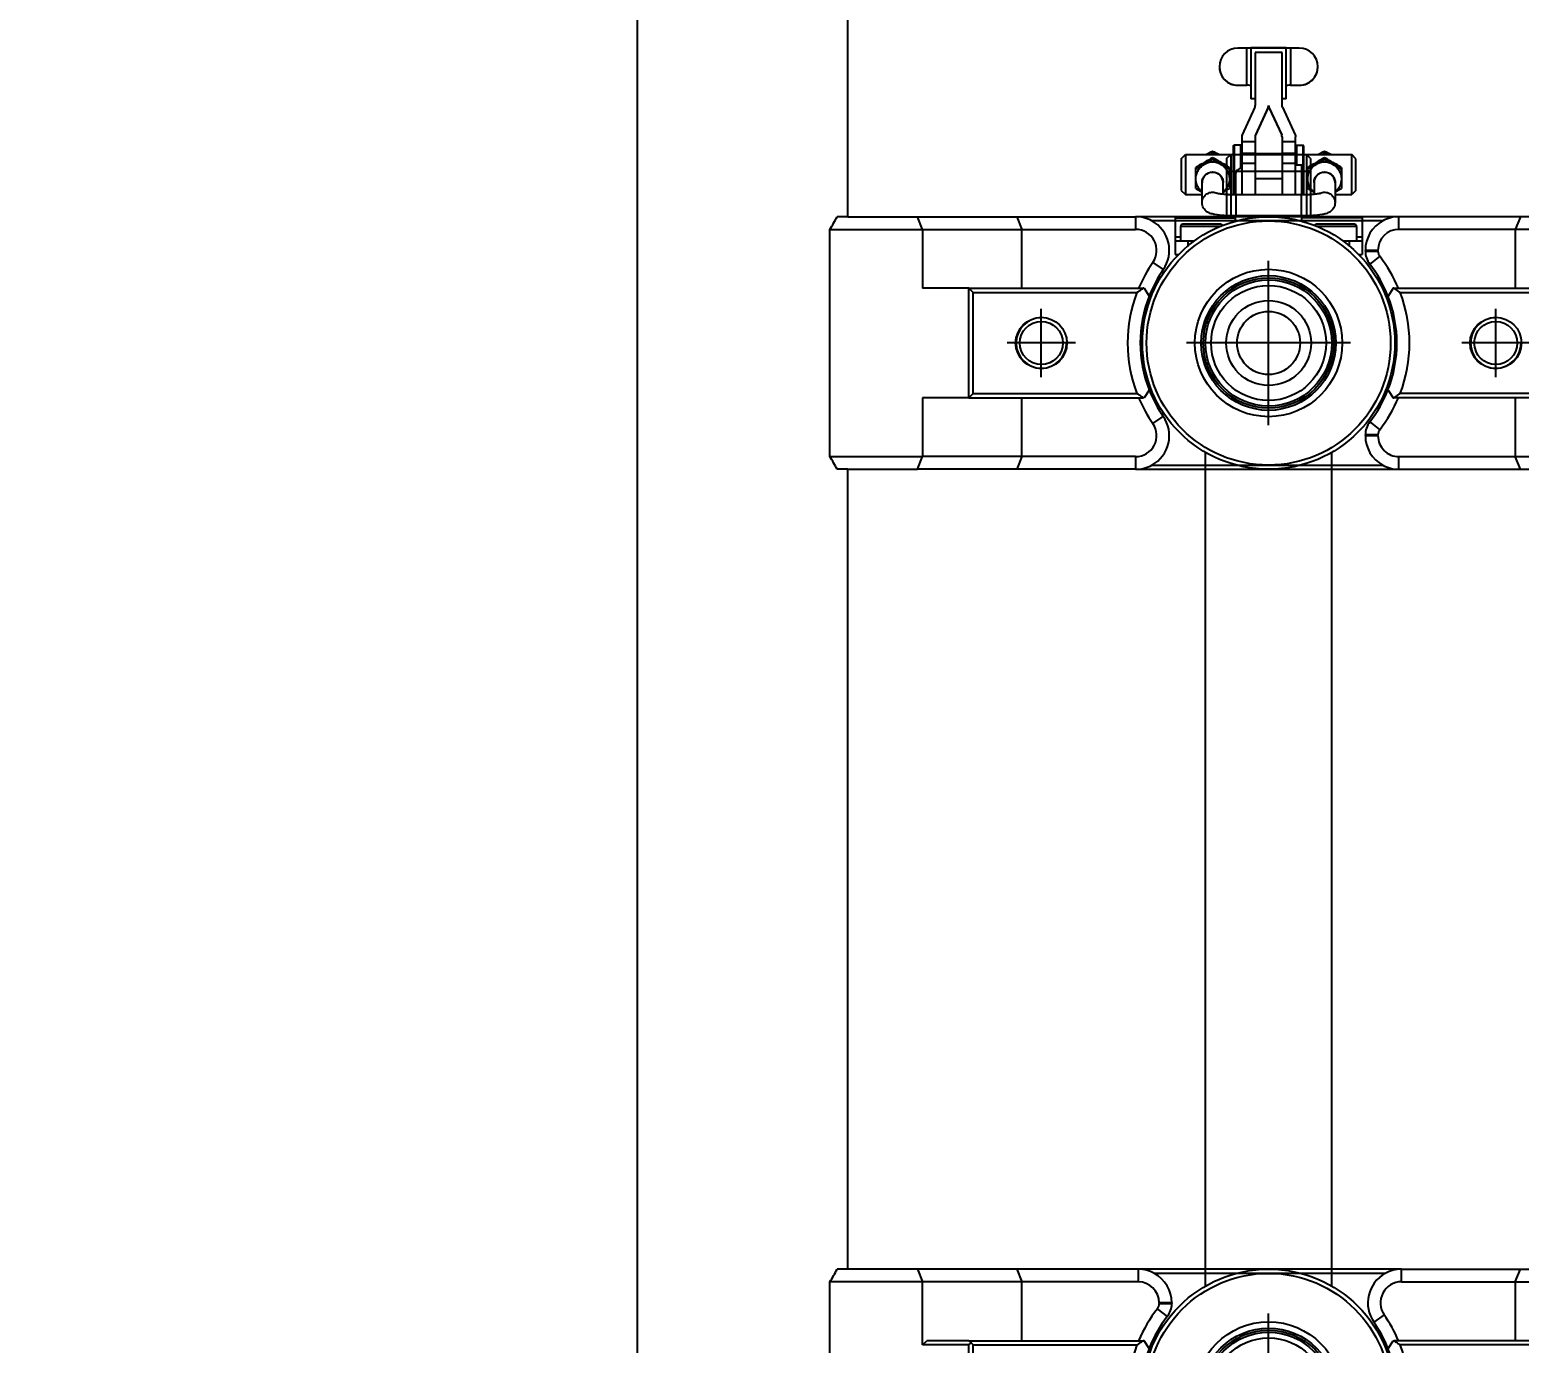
# Model space of a CAD drawing. Header units: millimetres. Extents: x -73584 to -37571, y -61249 to -50748.
# Drawn here: x -54828.7 to -54474.7, y -57384.5 to -57072.5 of the extents above; entities that cross this region are included whole.
import ezdxf

# ---------------------------------------------------------------- set-up
doc = ezdxf.new("R2010")
doc.units = ezdxf.units.MM
doc.header["$LTSCALE"] = 200
doc.header["$PDSIZE"] = -1
doc.linetypes.add('DOT_CENTER', pattern=[14, 12, -1, 0, -1])
doc.layers.add('1', color=7, linetype='Continuous')
doc.layers.add('DIM', color=3, linetype='Continuous')
doc.styles.add('TSSD_Dimension', font='tssdeng.shx', dxfattribs={"width": 0.7, "bigfont": 'hztxt.shx'})
doc.dimstyles.new('TSSD_20_20', dxfattribs={"dimtxt": 60, "dimasz": 20, "dimexe": 20, "dimexo": 50, "dimgap": 20, "dimtad": 1, "dimdec": 0, "dimzin": 0, "dimdsep": 46, "dimtxsty": 'TSSD_Dimension', "dimblk": 'ARCHTICK', "dimcen": 0, "dimdle": 20, "dimclrt": 7, "dimadec": 0, "dimazin": 0, "dimtfac": 1, "dimtdec": 0, "dimtix": 1, "dimtmove": 2, "dimatfit": 3, "dimfxl": 1, "dimtolj": 1, "dimtzin": 0, "dimarcsym": 0})

# ---------------------------------------------------------------- blocks, each defined once
blk = doc.blocks.new('23-D0469-A_CLAMP-HOOK_Absen-M2_9__100', base_point=(214.5, -493.66))
at = {"color": 7, "linetype": 'Continuous'}
for p, q in [((215.5, -473.66), (214.5, -474.66)), ((215.5, -473.66), (218.5, -473.66)), ((218.5, -473.66), (229.3, -473.66)), ((214.5, -474.66), (218.5, -474.66)), ((214.5, -492.66), (214.5, -474.66)), ((218.5, -474.66), (229.3, -474.66)), ((215.5, -493.66), (214.5, -492.66)), ((214.5, -492.66), (218.5, -492.66)), ((215.5, -493.66), (218.5, -493.66)), ((218.5, -492.66), (229.3, -492.66)), ((218.5, -493.66), (229.3, -493.66))]:
    blk.add_line(p, q, dxfattribs=at)
at = {"color": 140, "linetype": 'Continuous'}
for p, q in [((218.5, -473.66), (218.5, -474.66)), ((218.5, -492.66), (218.5, -474.66)), ((218.5, -493.66), (218.5, -492.66))]:
    blk.add_line(p, q, dxfattribs=at)
blk = doc.blocks.new('PH_23-CLAMP-HOOK_2__101', base_point=(214.5, -493.66))
blk.add_blockref('23-D0469-A_CLAMP-HOOK_Absen-M2_9__100', (214.5, -493.66))
blk = doc.blocks.new('23-D0475-B_SHIP_OUTRIGGER_STACKING_Absen__154', base_point=(479.3, -587.94))
at = {"color": 7, "linetype": 'Continuous'}
for p, q in [((479.3, -383.66), (479.3, -381.11)), ((482.3, -379.37), (482.3, -401.44)), ((482.3, -379.37), (536.3, -379.37)), ((536.3, -379.37), (536.3, -401.44)), ((539.3, -383.66), (539.3, -381.11)), ((479.3, -383.66), (479.3, -400.2)), ((539.3, -383.66), (539.3, -400.2)), ((479.3, -400.2), (482.3, -401.44)), ((479.3, -423.8), (479.3, -400.2)), ((482.3, -425.04), (482.3, -401.44)), ((496.3, -401.44), (482.3, -401.44)), ((496.3, -412.46), (496.3, -401.44)), ((536.3, -401.44), (522.3, -401.44)), ((522.3, -412.46), (522.3, -401.44)), ((536.3, -401.44), (539.3, -400.2)), ((536.3, -401.44), (536.3, -425.04)), ((539.3, -400.2), (539.3, -423.8)), ((496.3, -412.46), (496.3, -425.04)), ((496.3, -412.46), (497.3, -413.46)), ((496.3, -412.46), (522.3, -412.46)), ((497.3, -413.46), (497.3, -452.38)), ((497.3, -413.46), (521.3, -413.46)), ((522.3, -412.46), (521.3, -413.46)), ((521.3, -413.46), (521.3, -452.38)), ((522.3, -412.46), (522.3, -425.04)), ((479.3, -452.06), (479.3, -423.8)), ((482.3, -425.04), (479.3, -423.8)), ((539.3, -423.8), (536.3, -425.04)), ((539.3, -423.8), (539.3, -452.06)), ((482.3, -452.06), (482.3, -425.04)), ((482.3, -425.04), (496.3, -425.04)), ((496.3, -425.04), (496.3, -452.78)), ((522.3, -425.04), (522.3, -452.78)), ((522.3, -425.04), (536.3, -425.04)), ((536.3, -425.04), (536.3, -452.06)), ((479.3, -452.06), (479.3, -514.66)), ((496.3, -452.78), (496.3, -453.87)), ((522.3, -452.78), (522.3, -453.87)), ((539.3, -514.66), (539.3, -452.06)), ((480.3, -455.93), (480.3, -510.78)), ((496.3, -454.07), (496.3, -453.87)), ((498.14, -455.27), (496.3, -454.07)), ((522.3, -454.07), (520.47, -455.27)), ((522.3, -454.07), (522.3, -453.87)), ((538.3, -510.78), (538.3, -455.93)), ((487.3, -506.66), (487.48, -506.66)), ((487.3, -509.66), (487.48, -509.66)), ((531.13, -506.66), (531.3, -506.66)), ((531.13, -509.66), (531.3, -509.66)), ((498.14, -512.04), (496.3, -513.25)), ((522.3, -513.25), (520.47, -512.04)), ((479.3, -514.66), (479.3, -543.52)), ((482.3, -514.66), (482.3, -542.27)), ((496.3, -513.25), (496.3, -513.44)), ((496.3, -514.53), (496.3, -513.44)), ((496.3, -542.27), (496.3, -514.53)), ((497.3, -553.86), (497.3, -514.93)), ((521.3, -514.93), (521.3, -553.86)), ((522.3, -513.44), (522.3, -513.25)), ((522.3, -513.44), (522.3, -514.53)), ((522.3, -514.53), (522.3, -542.27)), ((536.3, -542.27), (536.3, -514.66)), ((539.3, -543.52), (539.3, -514.66)), ((479.3, -543.52), (482.3, -542.27)), ((479.3, -543.52), (479.3, -567.12)), ((482.3, -542.27), (482.3, -565.87)), ((496.3, -542.27), (482.3, -542.27)), ((496.3, -554.86), (496.3, -542.27)), ((536.3, -542.27), (522.3, -542.27)), ((522.3, -542.27), (522.3, -554.86)), ((539.3, -543.52), (536.3, -542.27)), ((536.3, -565.87), (536.3, -542.27)), ((539.3, -567.12), (539.3, -543.52)), ((496.3, -554.86), (496.8, -554.36)), ((496.3, -554.86), (496.3, -564.87)), ((497.3, -553.86), (496.8, -554.36)), ((497.3, -554.86), (496.8, -554.36)), ((521.3, -553.86), (497.3, -553.86)), ((521.3, -554.86), (497.3, -554.86)), ((497.3, -554.86), (497.3, -565.87)), ((521.8, -554.36), (521.3, -553.86)), ((521.8, -554.36), (521.3, -554.86)), ((521.3, -565.87), (521.3, -554.86)), ((521.8, -554.36), (522.3, -554.86)), ((522.3, -564.87), (522.3, -554.86)), ((479.3, -567.12), (482.3, -565.87)), ((482.3, -565.87), (482.3, -587.94)), ((497.3, -565.87), (482.3, -565.87)), ((497.3, -565.87), (496.3, -564.87)), ((522.3, -564.87), (521.3, -565.87)), ((536.3, -565.87), (521.3, -565.87)), ((536.3, -565.87), (536.3, -587.94)), ((536.3, -565.87), (539.3, -567.12)), ((479.3, -567.12), (479.3, -583.66)), ((539.3, -567.12), (539.3, -583.66)), ((479.3, -583.66), (479.3, -586.21)), ((539.3, -583.66), (539.3, -586.21)), ((536.3, -587.94), (482.3, -587.94))]:
    blk.add_line(p, q, dxfattribs=at)
at = {"color": 140, "linetype": 'Continuous'}
for p, q in [((482.3, -452.06), (479.3, -452.06)), ((539.3, -452.06), (536.3, -452.06)), ((490.16, -456.16), (491.88, -458.63)), ((528.45, -456.16), (526.73, -458.63)), ((487.3, -506.66), (487.3, -509.66)), ((487.48, -509.66), (487.48, -506.66)), ((490.56, -507.71), (488.71, -510.08)), ((529.9, -510.08), (528.05, -507.71)), ((531.13, -506.66), (531.13, -509.66)), ((531.3, -509.66), (531.3, -506.66)), ((479.3, -514.66), (482.3, -514.66)), ((536.3, -514.66), (539.3, -514.66))]:
    blk.add_line(p, q, dxfattribs=at)
at = {"color": 7, "linetype": 'Continuous'}
for centre, radius in [((509.3, -429.66), 6.1), ((509.3, -429.66), 5.1), ((509.3, -483.66), 17.5), ((509.3, -483.66), 15.5), ((509.3, -537.66), 6.1), ((509.3, -537.66), 5.1)]:
    blk.add_circle(centre, radius, dxfattribs=at)
for centre, radius, start, end in [((468.3, -358.66), 25, 296.1039, 304.0558), ((550.3, -358.66), 25, 235.9442, 243.8961), ((487.3, -452.06), 8, 180, 208.955), ((487.3, -452.06), 5, 180, 304.8499), ((509.3, -483.66), 33.5, 112.8338, 124.8499), ((509.3, -483.66), 33.5, 69.0098, 110.9902), ((509.3, -483.66), 33.5, 55.1501, 67.1662), ((531.3, -452.06), 5, 235.1501, 0), ((531.3, -452.06), 8, 331.045, 0), ((487.3, -452.06), 8, 208.955, 304.8499), ((509.3, -483.66), 30.5, 111.4707, 124.8499), ((509.3, -483.66), 30.5, 68.5293, 111.4707), ((509.3, -483.66), 30.5, 55.1501, 68.5293), ((531.3, -452.06), 8, 235.1501, 331.045), ((487.3, -514.66), 8, 90, 151.045), ((487.3, -514.66), 5, 90, 180), ((487.48, -511.66), 5, 52.0672, 90), ((487.48, -511.66), 2, 52.0672, 90), ((509.3, -483.66), 30.5, 232.0672, 248.5293), ((509.3, -483.66), 30.5, 291.4707, 307.9328), ((531.13, -511.66), 5, 90, 127.9328), ((531.13, -511.66), 2, 90, 127.9328), ((531.3, -514.66), 8, 28.955, 90), ((531.3, -514.66), 5, 0, 90), ((487.3, -514.66), 8, 151.045, 180), ((509.3, -483.66), 33.5, 232.0672, 247.1662), ((509.3, -483.66), 30.5, 248.5293, 291.4707), ((509.3, -483.66), 33.5, 292.8338, 307.9328), ((531.3, -514.66), 8, 0, 28.955), ((509.3, -483.66), 33.5, 249.0098, 290.9902), ((468.3, -608.66), 25, 55.9442, 63.8961), ((550.3, -608.66), 25, 116.1039, 124.0558)]:
    blk.add_arc(centre, radius, start, end, dxfattribs=at)
for points in [[(496.3, -453.87), (496.55, -453.5), (496.8, -453.12), (497.05, -452.75), (497.3, -452.38)], [(521.3, -452.38), (521.56, -452.75), (521.81, -453.12), (522.06, -453.49), (522.3, -453.87)], [(497.3, -514.93), (497.05, -514.56), (496.8, -514.19), (496.55, -513.82), (496.3, -513.44)], [(522.3, -513.44), (522.06, -513.82), (521.81, -514.19), (521.56, -514.56), (521.3, -514.93)]]:
    blk.add_spline(points, degree=3, dxfattribs=at)
at = {"layer": '1', "color": 1, "linetype": 'DOT_CENTER'}
for p, q in [((509.3, -421.56), (509.3, -437.76)), ((517.4, -429.66), (501.2, -429.66)), ((509.3, -464.16), (509.3, -503.16)), ((528.8, -483.66), (489.8, -483.66)), ((509.3, -529.56), (509.3, -545.76)), ((517.4, -537.66), (501.2, -537.66))]:
    blk.add_line(p, q, dxfattribs=at)
at = {"layer": '1', "color": 2, "linetype": 'Continuous'}
for centre in [(509.3, -429.66), (509.3, -537.66)]:
    blk.add_arc(centre, 6, 180, 90, dxfattribs=at)
blk = doc.blocks.new('23-D0475-B_SHIP_OUTRIGGER_STACKING_Absen_2__155', base_point=(229.3, -587.94))
at = {"color": 7, "linetype": 'Continuous'}
for p, q in [((229.3, -383.66), (229.3, -381.11)), ((232.3, -379.37), (286.3, -379.37)), ((232.3, -401.44), (232.3, -379.37)), ((286.3, -401.44), (286.3, -379.37)), ((289.3, -383.66), (289.3, -381.11)), ((229.3, -400.2), (229.3, -383.66)), ((289.3, -400.2), (289.3, -383.66)), ((232.3, -401.44), (229.3, -400.2)), ((229.3, -400.2), (229.3, -423.8)), ((232.3, -401.44), (247.3, -401.44)), ((232.3, -401.44), (232.3, -425.04)), ((246.3, -402.44), (247.3, -401.44)), ((246.3, -402.44), (246.3, -412.46)), ((247.3, -401.44), (247.3, -412.46)), ((271.3, -401.44), (272.3, -402.44)), ((271.3, -412.46), (271.3, -401.44)), ((271.3, -401.44), (286.3, -401.44)), ((272.3, -412.46), (272.3, -402.44)), ((289.3, -400.2), (286.3, -401.44)), ((286.3, -425.04), (286.3, -401.44)), ((289.3, -423.8), (289.3, -400.2)), ((246.8, -412.96), (246.3, -412.46)), ((246.3, -425.04), (246.3, -412.46)), ((246.8, -412.96), (247.3, -412.46)), ((246.8, -412.96), (247.3, -413.46)), ((247.3, -412.46), (271.3, -412.46)), ((247.3, -413.46), (271.3, -413.46)), ((247.3, -452.38), (247.3, -413.46)), ((271.3, -412.46), (271.8, -412.96)), ((271.3, -413.46), (271.8, -412.96)), ((271.3, -413.46), (271.3, -452.38)), ((272.3, -412.46), (271.8, -412.96)), ((272.3, -412.46), (272.3, -425.04)), ((229.3, -423.8), (229.3, -452.66)), ((229.3, -423.8), (232.3, -425.04)), ((289.3, -423.8), (286.3, -425.04)), ((289.3, -452.66), (289.3, -423.8)), ((232.3, -425.04), (232.3, -452.66)), ((232.3, -425.04), (246.3, -425.04)), ((246.3, -452.78), (246.3, -425.04)), ((272.3, -425.04), (272.3, -452.78)), ((272.3, -425.04), (286.3, -425.04)), ((286.3, -452.66), (286.3, -425.04)), ((229.3, -452.66), (229.3, -515.25)), ((246.3, -453.87), (246.3, -452.78)), ((272.3, -452.78), (272.3, -453.87)), ((289.3, -515.25), (289.3, -452.66)), ((230.3, -456.53), (230.3, -511.38)), ((246.3, -453.87), (246.3, -454.07)), ((246.3, -454.07), (248.14, -455.27)), ((270.47, -455.27), (272.3, -454.07)), ((272.3, -454.07), (272.3, -453.87)), ((288.3, -511.38), (288.3, -456.53)), ((237.48, -457.66), (237.3, -457.66)), ((281.3, -457.66), (281.13, -457.66)), ((237.48, -460.66), (237.3, -460.66)), ((281.3, -460.66), (281.13, -460.66)), ((246.3, -513.25), (248.14, -512.04)), ((270.47, -512.04), (272.3, -513.25)), ((229.3, -543.52), (229.3, -515.25)), ((232.3, -542.27), (232.3, -515.25)), ((246.3, -513.25), (246.3, -513.44)), ((246.3, -514.53), (246.3, -513.44)), ((246.3, -542.27), (246.3, -514.53)), ((247.3, -553.86), (247.3, -514.93)), ((271.3, -553.86), (271.3, -514.93)), ((272.3, -513.25), (272.3, -513.44)), ((272.3, -514.53), (272.3, -513.44)), ((272.3, -542.27), (272.3, -514.53)), ((286.3, -515.25), (286.3, -542.27)), ((289.3, -515.25), (289.3, -543.52)), ((229.3, -543.52), (232.3, -542.27)), ((229.3, -567.12), (229.3, -543.52)), ((246.3, -542.27), (232.3, -542.27)), ((232.3, -565.87), (232.3, -542.27)), ((246.3, -554.86), (246.3, -542.27)), ((272.3, -554.86), (272.3, -542.27)), ((286.3, -542.27), (272.3, -542.27)), ((286.3, -542.27), (289.3, -543.52)), ((286.3, -542.27), (286.3, -565.87)), ((289.3, -543.52), (289.3, -567.12)), ((246.3, -554.86), (247.3, -553.86)), ((272.3, -554.86), (246.3, -554.86)), ((246.3, -554.86), (246.3, -565.87)), ((271.3, -553.86), (247.3, -553.86)), ((272.3, -554.86), (271.3, -553.86)), ((272.3, -554.86), (272.3, -565.87)), ((232.3, -565.87), (229.3, -567.12)), ((232.3, -565.87), (246.3, -565.87)), ((232.3, -587.94), (232.3, -565.87)), ((272.3, -565.87), (286.3, -565.87)), ((289.3, -567.12), (286.3, -565.87)), ((286.3, -587.94), (286.3, -565.87)), ((229.3, -583.66), (229.3, -567.12)), ((289.3, -583.66), (289.3, -567.12)), ((229.3, -583.66), (229.3, -586.21)), ((289.3, -583.66), (289.3, -586.21)), ((286.3, -587.94), (232.3, -587.94))]:
    blk.add_line(p, q, dxfattribs=at)
at = {"color": 140, "linetype": 'Continuous'}
for p, q in [((232.3, -452.66), (229.3, -452.66)), ((289.3, -452.66), (286.3, -452.66)), ((237.3, -457.66), (237.3, -460.66)), ((237.48, -460.66), (237.48, -457.66)), ((238.71, -457.23), (240.56, -459.6)), ((278.05, -459.6), (279.9, -457.23)), ((281.13, -457.66), (281.13, -460.66)), ((281.3, -460.66), (281.3, -457.66)), ((240.16, -511.15), (241.88, -508.69)), ((278.45, -511.15), (276.73, -508.69)), ((229.3, -515.25), (232.3, -515.25)), ((286.3, -515.25), (289.3, -515.25))]:
    blk.add_line(p, q, dxfattribs=at)
at = {"color": 7, "linetype": 'Continuous'}
for centre, radius in [((259.3, -429.66), 6.1), ((259.3, -429.66), 5.1), ((259.3, -483.66), 17.5), ((259.3, -483.66), 15.5), ((259.3, -537.66), 6.1), ((259.3, -537.66), 5.1)]:
    blk.add_circle(centre, radius, dxfattribs=at)
for centre, radius, start, end in [((218.3, -358.66), 25, 296.1039, 304.0558), ((300.3, -358.66), 25, 235.9442, 243.8961), ((237.3, -452.66), 8, 180, 208.955), ((237.3, -452.66), 5, 180, 270), ((259.3, -483.66), 33.5, 112.8338, 127.9328), ((259.3, -483.66), 33.5, 69.0098, 110.9902), ((259.3, -483.66), 33.5, 52.0672, 67.1662), ((281.3, -452.66), 5, 270, 0), ((281.3, -452.66), 8, 331.045, 0), ((237.3, -452.66), 8, 208.955, 270), ((259.3, -483.66), 30.5, 111.4707, 127.9328), ((259.3, -483.66), 30.5, 68.5293, 111.4707), ((259.3, -483.66), 30.5, 52.0672, 68.5293), ((281.3, -452.66), 8, 270, 331.045), ((237.48, -455.66), 2, 270, 307.9328), ((237.48, -455.66), 5, 270, 307.9328), ((281.13, -455.66), 5, 232.0672, 270), ((281.13, -455.66), 2, 232.0672, 270), ((237.3, -515.25), 8, 55.1501, 151.045), ((259.3, -483.66), 30.5, 235.1501, 248.5293), ((259.3, -483.66), 30.5, 291.4707, 304.8499), ((281.3, -515.25), 8, 28.955, 124.8499), ((237.3, -515.25), 8, 151.045, 180), ((237.3, -515.25), 5, 55.1501, 180), ((259.3, -483.66), 33.5, 235.1501, 247.1662), ((259.3, -483.66), 30.5, 248.5293, 291.4707), ((259.3, -483.66), 33.5, 292.8338, 304.8499), ((281.3, -515.25), 5, 0, 124.8499), ((281.3, -515.25), 8, 0, 28.955), ((259.3, -483.66), 33.5, 249.0098, 290.9902), ((218.3, -608.66), 25, 55.9442, 63.8961), ((300.3, -608.66), 25, 116.1039, 124.0558)]:
    blk.add_arc(centre, radius, start, end, dxfattribs=at)
for points in [[(246.3, -453.87), (246.55, -453.5), (246.8, -453.12), (247.05, -452.75), (247.3, -452.38)], [(271.3, -452.38), (271.56, -452.75), (271.81, -453.12), (272.06, -453.5), (272.3, -453.87)], [(247.3, -514.93), (247.05, -514.56), (246.8, -514.19), (246.55, -513.82), (246.3, -513.44)], [(272.3, -513.44), (272.06, -513.82), (271.81, -514.19), (271.56, -514.56), (271.3, -514.93)]]:
    blk.add_spline(points, degree=3, dxfattribs=at)
at = {"layer": '1', "color": 1, "linetype": 'DOT_CENTER'}
for p, q in [((259.3, -421.56), (259.3, -437.76)), ((267.4, -429.66), (251.2, -429.66)), ((259.3, -464.16), (259.3, -503.16)), ((278.8, -483.66), (239.8, -483.66)), ((259.3, -529.56), (259.3, -545.76)), ((267.4, -537.66), (251.2, -537.66))]:
    blk.add_line(p, q, dxfattribs=at)
at = {"layer": '1', "color": 2, "linetype": 'Continuous'}
for centre in [(259.3, -429.66), (259.3, -537.66)]:
    blk.add_arc(centre, 6, 180, 90, dxfattribs=at)
blk = doc.blocks.new('23-D0489-B_TUBE-Ø50xS4-OUTRIGGER-0_8M_STACKING_Absen__161', base_point=(105.3, -633.66))
at = {"color": 7, "linetype": 'Continuous'}
for p, q in [((229.3, -583.66), (106.3, -583.66)), ((479.3, -583.66), (289.3, -583.66)), ((767.3, -633.66), (106.3, -633.66))]:
    blk.add_line(p, q, dxfattribs=at)
blk = doc.blocks.new('PH_23_KOLOM-OUTRIGGER-0_8m_STACKING_Absen_2__163', base_point=(-4.7, -638.66))
blk.add_blockref('23-D0489-B_TUBE-Ø50xS4-OUTRIGGER-0_8M_STACKING_Absen__161', (105.3, -633.66))
blk = doc.blocks.new('23-A0231-B_WELDING-ASSEMBLY_OUTRIGGER-0_8m_STACKING_Absen__173', base_point=(-4.7, -638.66))
for name, p in [('23-D0475-B_SHIP_OUTRIGGER_STACKING_Absen_2__155', (229.3, -587.94)), ('23-D0475-B_SHIP_OUTRIGGER_STACKING_Absen__154', (479.3, -587.94)), ('PH_23_KOLOM-OUTRIGGER-0_8m_STACKING_Absen_2__163', (-4.7, -638.66))]:
    blk.add_blockref(name, p)
blk = doc.blocks.new('23-A0226-B_OUTRIGGER-0_8m_STACKING_Absen__188', base_point=(-4.7, -694.14))
for name, p in [('23-A0231-B_WELDING-ASSEMBLY_OUTRIGGER-0_8m_STACKING_Absen__173', (-4.7, -638.66)), ('PH_23-CLAMP-HOOK_2__101', (214.5, -493.66))]:
    blk.add_blockref(name, p)
blk = doc.blocks.new('*U241')
at = {"rotation": 270.0000000000176}
blk.add_blockref('23-A0226-B_OUTRIGGER-0_8m_STACKING_Absen__188', (-210.26, 404.75), dxfattribs=at)
blk = doc.blocks.new('*U242')
at = {"layer": 'DIM', "color": 0, "linetype": 'ByBlock', "lineweight": -2, "transparency": 16777216}
blk.add_blockref('*U241', (0, 0), dxfattribs=at)
blk = doc.blocks.new('2203')
at = {"color": 7, "linetype": 'Continuous'}
for p, q in [((-55408.95, -57096.42), (-55411.04, -57096.42)), ((-55408.95, -57105.24), (-55408.95, -57096.42)), ((-55407.99, -57096.42), (-55408.95, -57096.42)), ((-55407.95, -57096.42), (-55407.99, -57096.42)), ((-55399.55, -57096.34), (-55407.95, -57096.34)), ((-55407.95, -57096.34), (-55407.95, -57108.44)), ((-55399.55, -57096.4), (-55407.95, -57096.4)), ((-55399.55, -57108.44), (-55399.55, -57096.34)), ((-55399.52, -57096.42), (-55399.55, -57096.42)), ((-55398.55, -57096.42), (-55399.52, -57096.42)), ((-55396.46, -57096.42), (-55398.55, -57096.42)), ((-55398.55, -57096.42), (-55398.55, -57105.24)), ((-55406.95, -57097.4), (-55400.55, -57097.4)), ((-55406.95, -57097.49), (-55406.95, -57110.05)), ((-55400.55, -57110.05), (-55400.55, -57097.49)), ((-55411.04, -57105.24), (-55408.95, -57105.24)), ((-55398.55, -57105.24), (-55396.46, -57105.24)), ((-55407.04, -57110.46), (-55410.06, -57117.05)), ((-55406.95, -57108.44), (-55407.95, -57108.44)), ((-55403.84, -57110.46), (-55406.86, -57117.05)), ((-55403.84, -57110.52), (-55406.86, -57117.11)), ((-55403.84, -57110.52), (-55403.84, -57110.46)), ((-55403.66, -57110.46), (-55400.64, -57117.05)), ((-55403.66, -57110.46), (-55403.66, -57110.52)), ((-55403.66, -57110.52), (-55400.64, -57117.11)), ((-55399.55, -57108.44), (-55400.55, -57108.44)), ((-55400.46, -57110.46), (-55397.44, -57117.05)), ((-55410.15, -57117.47), (-55410.15, -57131.26)), ((-55406.95, -57117.47), (-55406.95, -57131.26)), ((-55406.86, -57117.05), (-55406.86, -57117.11)), ((-55400.64, -57117.11), (-55400.64, -57117.05)), ((-55400.55, -57117.47), (-55400.55, -57131.26)), ((-55397.35, -57131.26), (-55397.35, -57117.47)), ((-55424.5, -57122.71), (-55423.5, -57121.71)), ((-55423.5, -57121.71), (-55412.15, -57121.71)), ((-55423.5, -57121.71), (-55423.5, -57131.21)), ((-55417.05, -57120.9), (-55417.05, -57121.28)), ((-55412.81, -57121.71), (-55412.75, -57121.66)), ((-55412.75, -57121.66), (-55412.15, -57121.66)), ((-55412.75, -57121.66), (-55412.75, -57121.71)), ((-55412.15, -57119.66), (-55411.95, -57119.46)), ((-55412.15, -57119.66), (-55412.15, -57131.25)), ((-55410.35, -57119.46), (-55411.95, -57119.46)), ((-55411.95, -57119.46), (-55411.95, -57131.26)), ((-55410.15, -57119.66), (-55410.35, -57119.46)), ((-55410.35, -57124.98), (-55410.35, -57119.46)), ((-55406.95, -57118.67), (-55410.15, -57118.67)), ((-55406.95, -57121.48), (-55410.15, -57121.48)), ((-55406.95, -57121.46), (-55400.55, -57121.46)), ((-55397.35, -57118.67), (-55400.55, -57118.67)), ((-55397.35, -57121.48), (-55400.55, -57121.48)), ((-55397.35, -57119.66), (-55397.15, -57119.46)), ((-55397.15, -57119.46), (-55395.55, -57119.46)), ((-55397.15, -57119.46), (-55397.15, -57124.21)), ((-55395.35, -57119.66), (-55395.55, -57119.46)), ((-55395.55, -57124.51), (-55395.55, -57119.46)), ((-55395.35, -57131.25), (-55395.35, -57119.66)), ((-55395.35, -57121.66), (-55394.75, -57121.66)), ((-55395.35, -57121.71), (-55384, -57121.71)), ((-55394.75, -57121.66), (-55394.7, -57121.71)), ((-55394.75, -57121.71), (-55394.75, -57121.66)), ((-55390.45, -57120.9), (-55390.45, -57121.28)), ((-55383, -57122.71), (-55384, -57121.71)), ((-55384, -57131.21), (-55384, -57121.71)), ((-55424.5, -57122.71), (-55424.5, -57130.21)), ((-55421.05, -57129.73), (-55421.05, -57124.76)), ((-55417.05, -57122.85), (-55417.05, -57122.47)), ((-55413.05, -57124.76), (-55413.05, -57129.73)), ((-55410.15, -57123.76), (-55406.95, -57123.76)), ((-55400.55, -57123.76), (-55397.35, -57123.76)), ((-55395.85, -57124.21), (-55397.35, -57124.21)), ((-55395.35, -57124.71), (-55395.85, -57124.21)), ((-55395.85, -57131.26), (-55395.85, -57124.21)), ((-55394.45, -57129.73), (-55394.45, -57124.76)), ((-55390.45, -57122.85), (-55390.45, -57122.47)), ((-55386.45, -57124.76), (-55386.45, -57129.73)), ((-55383, -57130.21), (-55383, -57122.71)), ((-55419.55, -57133.12), (-55419.55, -57128.4)), ((-55414.55, -57131.15), (-55414.55, -57128.4)), ((-55411.65, -57126.46), (-55411.65, -57131.26)), ((-55400.55, -57127.46), (-55406.95, -57127.46)), ((-55392.95, -57128.4), (-55392.95, -57131.15)), ((-55387.95, -57128.4), (-55387.95, -57133.12)), ((-55424.5, -57130.21), (-55423.5, -57131.21)), ((-55423.5, -57131.21), (-55419.55, -57131.21)), ((-55413.57, -57131.21), (-55412.15, -57131.21)), ((-55412.75, -57131.24), (-55412.75, -57131.21)), ((-55395.95, -57131.26), (-55411.55, -57131.26)), ((-55411.55, -57131.26), (-55411.55, -57136.26)), ((-55395.95, -57136.26), (-55395.95, -57131.26)), ((-55395.35, -57131.21), (-55393.93, -57131.21)), ((-55394.75, -57131.24), (-55394.75, -57131.21)), ((-55387.95, -57131.21), (-55384, -57131.21)), ((-55383, -57130.21), (-55384, -57131.21)), ((-55413.75, -57136.21), (-55413.75, -57136.76)), ((-55413.34, -57136.22), (-55413.75, -57136.62)), ((-55412.75, -57136.76), (-55412.75, -57136.25)), ((-55395.95, -57136.26), (-55411.55, -57136.26)), ((-55406.95, -57136.71), (-55406.95, -57136.26)), ((-55400.55, -57136.71), (-55400.55, -57136.26)), ((-55394.75, -57136.76), (-55394.75, -57136.25)), ((-55393.75, -57136.62), (-55394.17, -57136.22)), ((-55393.75, -57136.76), (-55393.75, -57136.21)), ((-55425.95, -57136.76), (-55411.65, -57136.76)), ((-55425.95, -57136.76), (-55425.95, -57145.46)), ((-55415.03, -57138.76), (-55424.65, -57138.76)), ((-55424.65, -57138.76), (-55424.65, -57142.26)), ((-55415.15, -57138.26), (-55424.15, -57138.26)), ((-55411.65, -57137.6), (-55411.65, -57136.76)), ((-55381.55, -57136.76), (-55395.85, -57136.76)), ((-55395.85, -57137.6), (-55395.85, -57136.76)), ((-55382.85, -57138.76), (-55392.47, -57138.76)), ((-55383.35, -57138.26), (-55392.35, -57138.26)), ((-55382.85, -57138.76), (-55382.85, -57142.26)), ((-55381.55, -57136.76), (-55381.55, -57145.46)), ((-55425.95, -57141.26), (-55424.65, -57141.26)), ((-55421.47, -57142.26), (-55425.95, -57142.26)), ((-55422.95, -57142.26), (-55422.95, -57143.53)), ((-55381.55, -57142.26), (-55386.04, -57142.26)), ((-55384.55, -57143.53), (-55384.55, -57142.26)), ((-55382.85, -57141.26), (-55381.55, -57141.26)), ((-55425.95, -57145.46), (-55425.18, -57145.46)), ((-55382.33, -57145.46), (-55381.55, -57145.46)), ((-55418.75, -57390.58), (-55418.75, -57192.34)), ((-55388.75, -57390.58), (-55388.75, -57192.34))]:
    blk.add_line(p, q, dxfattribs=at)
for centre, radius in [((-55403.75, -57166.46), 30), ((-55403.75, -57166.46), 29), ((-55403.75, -57166.46), 16), ((-55403.75, -57166.46), 15), ((-55403.75, -57166.46), 13.66), ((-55403.75, -57166.46), 10.09), ((-55403.75, -57166.46), 7.49), ((-55403.75, -57416.46), 30), ((-55403.75, -57416.46), 29), ((-55403.75, -57416.46), 16), ((-55403.75, -57416.46), 15), ((-55403.75, -57416.46), 13.66)]:
    blk.add_circle(centre, radius, dxfattribs=at)
for centre, radius, start, end in [((-55411.04, -57100.83), 4.41, 90, 270), ((-55396.46, -57100.83), 4.41, 270, 90), ((-55411.04, -57100.84), 4.41, 180, 245.6241), ((-55396.46, -57100.84), 4.41, 294.3758, 0), ((-55404.75, -57110.1), 0.996, 335.3767, 0.0022), ((-55402.76, -57110.1), 0.996, 179.9977, 204.6234), ((-55382.79, -57185.32), 72.96, 118.7576, 119.3301), ((-55376.63, -57196.54), 85.76, 118.1209, 118.7592), ((-55466.93, -57039.84), 95.51, 300.9879, 301.4843), ((-55459.28, -57199.87), 89.55, 61.2543, 61.8656), ((-55365.08, -57036.38), 99.55, 238.5258, 239.0021), ((-55451.91, -57186.39), 74.19, 60.6719, 61.2349), ((-55356.19, -57185.32), 72.96, 118.7576, 119.3301), ((-55350.03, -57196.54), 85.76, 118.1209, 118.7592), ((-55440.33, -57039.84), 95.51, 300.9879, 301.4843), ((-55432.68, -57199.87), 89.55, 61.2543, 61.8656), ((-55338.48, -57036.38), 99.55, 238.5258, 239.0021), ((-55425.31, -57186.39), 74.19, 60.6719, 61.2349), ((-55458.42, -57055.18), 79.31, 298.1077, 299.7587), ((-55379.69, -57192.42), 79.31, 118.1077, 119.7587), ((-55417.05, -57127.52), 4.02, 89.9902, 119.817), ((-55417.05, -57127.52), 4.02, 60.183, 90.0097), ((-55410.15, -57126.46), 1.5, 90, 180), ((-55431.82, -57055.18), 79.31, 298.1077, 299.7587), ((-55353.09, -57192.42), 79.31, 118.1077, 119.7587), ((-55390.45, -57127.52), 4.02, 89.9902, 119.817), ((-55390.45, -57127.52), 4.02, 60.183, 90.0097), ((-55417.11, -57128.34), 2.45, 180.0001, 180.6793), ((-55417.11, -57128.4), 2.45, 179.3207, 179.9998), ((-55417, -57128.34), 2.45, 359.3207, 359.9998), ((-55417, -57128.4), 2.45, 0.0001, 0.6793), ((-55390.51, -57128.34), 2.45, 180.0001, 180.6793), ((-55390.51, -57128.4), 2.45, 179.3207, 179.9998), ((-55390.4, -57128.34), 2.45, 359.3207, 359.9998), ((-55390.4, -57128.4), 2.45, 0.0001, 0.6793), ((-55377.71, -57059.09), 82.88, 238.4657, 239.6745), ((-55417.05, -57133.14), 2.5, 63.0596, 64.4324), ((-55417.05, -57133.15), 2.51, 59.6907, 63.0587), ((-55459.67, -57053.63), 89.24, 300.3686, 301.4911), ((-55351.11, -57059.09), 82.88, 238.4657, 239.6745), ((-55390.45, -57133.15), 2.51, 116.7762, 120.2735), ((-55433.07, -57053.63), 89.24, 300.3686, 301.4911), ((-55424.15, -57138.76), 0.5, 90, 180), ((-55415.15, -57138.76), 0.5, 17.1524, 90), ((-55392.35, -57138.76), 0.5, 90, 162.8475), ((-55383.35, -57138.76), 0.5, 360, 90)]:
    blk.add_arc(centre, radius, start, end, dxfattribs=at)
for centre, major_axis, ratio, start_param, end_param in [((-55411.04, -57100.95), (-4.41, 0), 0.972888, 1.145358, 1.570796), ((-55408.95, -57105.31), (-1, 0), 0.073553, 3.141593, 4.712389), ((-55398.55, -57105.31), (-1, 0), 0.073553, -1.570796, 0), ((-55396.46, -57100.95), (-4.41, 0), 0.972888, 1.570796, 1.996234), ((-55405.95, -57117.53), (-1, 0), 0.999601, -0.428778, -0.143514), ((-55401.55, -57117.53), (-1, 0), 0.999601, -3.082976, -2.712815)]:
    blk.add_ellipse(centre, major_axis=major_axis, ratio=ratio, start_param=start_param, end_param=end_param, dxfattribs=at)
for points in [[(-55407.04, -57110.46), (-55406.98, -57110.33), (-55406.95, -57110.19), (-55406.95, -57110.05)], [(-55403.84, -57110.46), (-55403.78, -57110.33), (-55403.75, -57110.19), (-55403.75, -57110.05)], [(-55403.66, -57110.46), (-55403.72, -57110.33), (-55403.75, -57110.19), (-55403.75, -57110.05)], [(-55400.46, -57110.46), (-55400.52, -57110.33), (-55400.55, -57110.19), (-55400.55, -57110.05)], [(-55410.06, -57117.05), (-55410.12, -57117.18), (-55410.15, -57117.33), (-55410.15, -57117.47)], [(-55406.86, -57117.05), (-55406.92, -57117.18), (-55406.95, -57117.33), (-55406.95, -57117.47)], [(-55400.55, -57117.47), (-55400.55, -57117.33), (-55400.58, -57117.18), (-55400.64, -57117.05)], [(-55397.44, -57117.05), (-55397.38, -57117.18), (-55397.35, -57117.33), (-55397.35, -57117.47)], [(-55417.05, -57130.64), (-55416.68, -57130.64), (-55416.3, -57130.73), (-55415.97, -57130.89)]]:
    blk.add_open_spline(points, degree=3, dxfattribs=at)
for points, knots in [([(-55419.05, -57123.57), (-55419.22, -57123.67), (-55419.89, -57124.06), (-55420.56, -57124.46), (-55421.05, -57124.76)], [0, 0, 0, 0, 0.251876, 1, 1, 1, 1]), ([(-55421.05, -57127.48), (-55421.05, -57127.13), (-55420.96, -57126.43), (-55420.56, -57125.47), (-55419.91, -57124.63), (-55419.35, -57124.21), (-55419.05, -57124.03)], [0, 0, 0, 0, 0.249537, 0.499293, 0.749428, 1, 1, 1, 1]), ([(-55419.05, -57124.03), (-55418.88, -57123.94), (-55418.21, -57123.55), (-55417.55, -57123.15), (-55417.05, -57122.85)], [0, 0, 0, 0, 0.251876, 1, 1, 1, 1]), ([(-55415.05, -57123.57), (-55415.22, -57123.48), (-55415.88, -57123.1), (-55416.55, -57122.73), (-55417.05, -57122.47)], [0, 0, 0, 0, 0.25517, 1, 1, 1, 1]), ([(-55417.05, -57122.85), (-55416.89, -57122.95), (-55416.23, -57123.35), (-55415.56, -57123.74), (-55415.05, -57124.03)], [0, 0, 0, 0, 0.247129, 1, 1, 1, 1]), ([(-55413.05, -57124.76), (-55413.22, -57124.66), (-55413.88, -57124.26), (-55414.55, -57123.86), (-55415.05, -57123.57)], [0, 0, 0, 0, 0.247129, 1, 1, 1, 1]), ([(-55415.05, -57124.03), (-55414.88, -57124.13), (-55414.22, -57124.51), (-55413.55, -57124.87), (-55413.05, -57125.14)], [0, 0, 0, 0, 0.25517, 1, 1, 1, 1]), ([(-55415.05, -57124.03), (-55414.75, -57124.21), (-55414.19, -57124.63), (-55413.55, -57125.47), (-55413.14, -57126.43), (-55413.05, -57127.13), (-55413.05, -57127.48)], [0, 0, 0, 0, 0.250572, 0.500707, 0.750463, 1, 1, 1, 1]), ([(-55392.45, -57123.57), (-55392.62, -57123.67), (-55393.29, -57124.06), (-55393.96, -57124.46), (-55394.45, -57124.76)], [0, 0, 0, 0, 0.251876, 1, 1, 1, 1]), ([(-55394.45, -57127.48), (-55394.45, -57127.13), (-55394.36, -57126.43), (-55393.96, -57125.47), (-55393.31, -57124.63), (-55392.75, -57124.21), (-55392.45, -57124.03)], [0, 0, 0, 0, 0.249537, 0.499293, 0.749428, 1, 1, 1, 1]), ([(-55392.45, -57124.03), (-55392.28, -57123.94), (-55391.61, -57123.55), (-55390.95, -57123.15), (-55390.45, -57122.85)], [0, 0, 0, 0, 0.251876, 1, 1, 1, 1]), ([(-55388.45, -57123.57), (-55388.62, -57123.48), (-55389.28, -57123.1), (-55389.95, -57122.73), (-55390.45, -57122.47)], [0, 0, 0, 0, 0.25517, 1, 1, 1, 1]), ([(-55390.45, -57122.85), (-55390.29, -57122.95), (-55389.63, -57123.35), (-55388.96, -57123.74), (-55388.45, -57124.03)], [0, 0, 0, 0, 0.247129, 1, 1, 1, 1]), ([(-55386.45, -57124.76), (-55386.62, -57124.66), (-55387.28, -57124.26), (-55387.95, -57123.86), (-55388.45, -57123.57)], [0, 0, 0, 0, 0.247129, 1, 1, 1, 1]), ([(-55388.45, -57124.03), (-55388.28, -57124.13), (-55387.62, -57124.51), (-55386.95, -57124.87), (-55386.45, -57125.14)], [0, 0, 0, 0, 0.25517, 1, 1, 1, 1]), ([(-55388.45, -57124.03), (-55388.15, -57124.21), (-55387.59, -57124.63), (-55386.95, -57125.47), (-55386.54, -57126.43), (-55386.45, -57127.13), (-55386.45, -57127.48)], [0, 0, 0, 0, 0.250572, 0.500707, 0.750463, 1, 1, 1, 1]), ([(-55419.56, -57130.57), (-55419.79, -57130.39), (-55420.21, -57129.97), (-55420.69, -57129.21), (-55420.99, -57128.36), (-55421.05, -57127.77), (-55421.05, -57127.48)], [0, 0, 0, 0, 0.250459, 0.500555, 0.750356, 1, 1, 1, 1]), ([(-55419.55, -57128.34), (-55419.55, -57128.02), (-55419.42, -57127.36), (-55418.87, -57126.54), (-55418.03, -57125.99), (-55417.05, -57125.79), (-55416.07, -57125.99), (-55415.24, -57126.54), (-55414.68, -57127.36), (-55414.55, -57128.02), (-55414.55, -57128.34)], [0, 0, 0, 0, 0.124619, 0.249451, 0.374607, 0.499994, 0.62538, 0.750539, 0.875377, 1, 1, 1, 1]), ([(-55414.55, -57128.37), (-55414.56, -57128.05), (-55414.69, -57127.4), (-55415.25, -57126.59), (-55416.08, -57126.04), (-55417.05, -57125.85), (-55418.03, -57126.04), (-55418.85, -57126.59), (-55419.41, -57127.4), (-55419.55, -57128.05), (-55419.55, -57128.37)], [0, 0, 0, 0, 0.124625, 0.249458, 0.374612, 0.499994, 0.625375, 0.750533, 0.875371, 1, 1, 1, 1]), ([(-55413.05, -57127.48), (-55413.05, -57127.77), (-55413.12, -57128.36), (-55413.42, -57129.21), (-55413.89, -57129.97), (-55414.32, -57130.39), (-55414.55, -57130.57)], [0, 0, 0, 0, 0.249644, 0.499445, 0.749541, 1, 1, 1, 1]), ([(-55392.96, -57130.57), (-55393.19, -57130.39), (-55393.61, -57129.97), (-55394.09, -57129.21), (-55394.39, -57128.36), (-55394.45, -57127.77), (-55394.45, -57127.48)], [0, 0, 0, 0, 0.250459, 0.500555, 0.750356, 1, 1, 1, 1]), ([(-55392.95, -57128.34), (-55392.95, -57128.02), (-55392.82, -57127.36), (-55392.27, -57126.54), (-55391.43, -57125.99), (-55390.45, -57125.79), (-55389.47, -57125.99), (-55388.64, -57126.54), (-55388.08, -57127.36), (-55387.95, -57128.02), (-55387.95, -57128.34)], [0, 0, 0, 0, 0.124619, 0.249451, 0.374607, 0.499994, 0.62538, 0.750539, 0.875377, 1, 1, 1, 1]), ([(-55387.95, -57128.37), (-55387.96, -57128.05), (-55388.09, -57127.4), (-55388.65, -57126.59), (-55389.48, -57126.04), (-55390.45, -57125.85), (-55391.43, -57126.04), (-55392.25, -57126.59), (-55392.81, -57127.4), (-55392.95, -57128.05), (-55392.95, -57128.37)], [0, 0, 0, 0, 0.124625, 0.249458, 0.374612, 0.499994, 0.625375, 0.750533, 0.875371, 1, 1, 1, 1]), ([(-55386.45, -57127.48), (-55386.45, -57127.77), (-55386.52, -57128.36), (-55386.82, -57129.21), (-55387.29, -57129.97), (-55387.72, -57130.39), (-55387.95, -57130.57)], [0, 0, 0, 0, 0.249644, 0.499445, 0.749541, 1, 1, 1, 1]), ([(-55419.55, -57133.12), (-55419.55, -57132.8), (-55419.42, -57132.15), (-55418.87, -57131.32), (-55418.03, -57130.77), (-55417.38, -57130.64), (-55417.05, -57130.64)], [0, 0, 0, 0, 0.249227, 0.498898, 0.749215, 1, 1, 1, 1]), ([(-55411.55, -57131.26), (-55412.04, -57131.26), (-55412.96, -57131.24), (-55414.24, -57131.18), (-55415.22, -57131.09), (-55415.76, -57131.01), (-55415.95, -57130.96)], [0, 0, 0, 0, 0.329795, 0.629822, 0.868583, 1, 1, 1, 1]), ([(-55391.56, -57130.96), (-55391.55, -57130.96), (-55391.53, -57130.96), (-55391.57, -57130.97), (-55391.63, -57130.98), (-55391.76, -57131.01), (-55392.01, -57131.05), (-55392.42, -57131.1), (-55393, -57131.16), (-55393.66, -57131.2), (-55394.39, -57131.23), (-55395.16, -57131.26), (-55395.69, -57131.26), (-55395.95, -57131.26)], [0, 0, 0, 0, 0.003887, 0.005249, 0.020999, 0.050456, 0.090664, 0.196257, 0.327896, 0.479196, 0.644869, 0.820114, 1, 1, 1, 1]), ([(-55391.59, -57130.91), (-55391.21, -57130.72), (-55390.35, -57130.53), (-55389.09, -57130.91), (-55388.18, -57131.85), (-55387.95, -57132.71), (-55387.95, -57133.12)], [0, 0, 0, 0, 0.250591, 0.501117, 0.750911, 1, 1, 1, 1]), ([(-55411.55, -57136.26), (-55412.47, -57136.26), (-55414.13, -57136.21), (-55416.08, -57136.05), (-55417.43, -57135.77), (-55418.42, -57135.36), (-55419.31, -57134.47), (-55419.55, -57133.58), (-55419.55, -57133.12)], [0, 0, 0, 0, 0.289044, 0.523414, 0.618114, 0.723319, 0.857054, 1, 1, 1, 1]), ([(-55387.95, -57133.12), (-55387.95, -57133.58), (-55388.2, -57134.47), (-55389.08, -57135.36), (-55390.07, -57135.77), (-55391.42, -57136.05), (-55393.38, -57136.21), (-55395.04, -57136.26), (-55395.95, -57136.26)], [0, 0, 0, 0, 0.14298, 0.276781, 0.381979, 0.476654, 0.711015, 1, 1, 1, 1])]:
    blk.add_open_spline(points, degree=3, knots=knots, dxfattribs=at)
blk = doc.blocks.new('_ArchTick')
at = {"color": 0, "linetype": 'ByBlock'}
blk.add_lwpolyline([(-0.707, -0.707, 0.5, 0.5, 0), (0.707, 0.707, 0.5, 0.5, 0)], format="xyseb", dxfattribs=at)
blk = doc.blocks.new('*D1372')
at = {"layer": 'Defpoints', "color": 0, "transparency": 16777216}
for p in [(-54783.75, -56816.93), (-55088.56, -57692.93), (-54670.26, -57692.93)]:
    blk.add_point(p, dxfattribs=at)
at = {"layer": 'DIM', "color": 0, "lineweight": -2, "transparency": 16777216}
for p, q in [((-55088.56, -56796.93), (-55088.56, -57712.93)), ((-54833.75, -56816.93), (-55108.56, -56816.93)), ((-54720.26, -57692.93), (-55108.56, -57692.93))]:
    blk.add_line(p, q, dxfattribs=at)
at = {"layer": 'DIM', "color": 0, "lineweight": -2, "transparency": 16777216, "xscale": 20, "yscale": 20, "zscale": 20}
for p, rotation in [((-55088.56, -56816.93), 90), ((-55088.56, -57692.93), 270)]:
    blk.add_blockref('_ArchTick', p, dxfattribs=dict(at, rotation=rotation))
at = {"layer": 'DIM', "color": 7, "transparency": 16777216, "insert": (-55139.71, -57254.93), "char_height": 60, "attachment_point": 5, "rotation": 90, "style": 'TSSD_Dimension'}
blk.add_mtext('\\A1;876 [2\'-10 1/2"]', dxfattribs=at)

msp = doc.modelspace()

# ---------------------------------------------------------------- block references
at = {"layer": 'DIM', "color": 3}
for name, p in [('*U242', (-54534.506, -57287.681)), ('2203', (869.475, 19.529))]:
    msp.add_blockref(name, p, dxfattribs=at)

# ---------------------------------------------------------------- dimensions: what is measured, and where the dimension line sits
at = {"layer": 'DIM'}
dim = msp.add_linear_dim(base=(-55088.558, -57692.931), p1=(-54783.754, -56816.931), p2=(-54670.262, -57692.931), angle=90, dimstyle='TSSD_20_20', dxfattribs=at)
dim.commit()
dim.dimension.update_dxf_attribs({"geometry": '*D1372', "text_midpoint": (-55139.711, -57254.931)})

doc.saveas('drawing.dxf')
